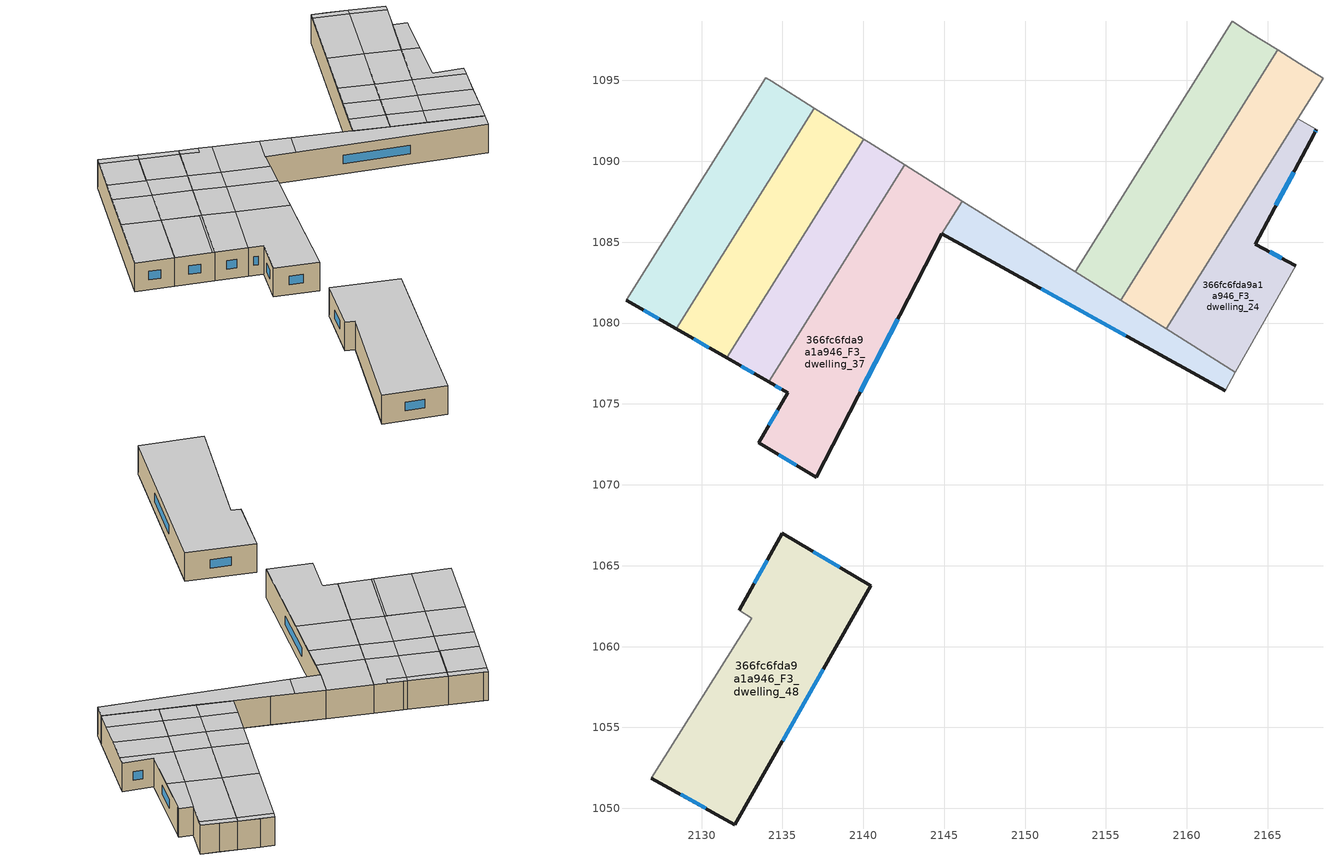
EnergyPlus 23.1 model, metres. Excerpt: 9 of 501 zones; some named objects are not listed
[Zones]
366fc6fda9a1a946_F3_dwelling_24
 floor to 366fc6fda9a1a946_F2_dwelling_24 (EU_floor_Construction): 2168.01,1091.97 2167.9,1091.76 2167.87,1091.71 2164.23,1084.88 2166.74,1083.54 2163.01,1076.96 2158.71,1079.65 2166.86,1092.64 z9
 wall outside (EU_wall_Construction): 2166.74,1083.54 2164.23,1084.88 2167.87,1091.71 2167.9,1091.76 2168.01,1091.97 z9:12
 wall to 366fc6fda9a1a946_F3_dwelling_12 (EU_wall_Construction): 2168.01,1091.97 2166.86,1092.64 z9:12
 wall adiabatic (EU_wall_Construction): 2163.01,1076.96 2166.74,1083.54 z9:12
 wall to 366fc6fda9a1a946_F3_dwelling_36 (EU_wall_Construction): 2158.71,1079.65 2163.01,1076.96 z9:12
 wall to 366fc6fda9a1a946_F3_dwelling_25 (EU_wall_Construction): 2166.86,1092.64 2158.71,1079.65 z9:12
 window (EU_Window_Construction): 2167.94,1091.83 2167.97,1091.9 / 2165.51,1087.27 2166.6,1089.31 / 2165.86,1084.01 2165.12,1084.41 z10.05:10.95
 ceiling to 366fc6fda9a1a946_F4_dwelling_38 (EU_floor_Construction): 2163.91,1078.54 2165.1,1080.65 2160.97,1083.25 2159.68,1081.19 z12
 ceiling to 366fc6fda9a1a946_F4_dwelling_40 (EU_floor_Construction): 2165.1,1080.65 2166.31,1082.77 2162.26,1085.31 2160.97,1083.25 z12
 ceiling to 366fc6fda9a1a946_F4_dwelling_36 (EU_floor_Construction): 2163.01,1076.96 2163.91,1078.54 2159.68,1081.19 2158.71,1079.65 z12
 ceiling to 366fc6fda9a1a946_F4_dwelling_42 (EU_floor_Construction): 2166.31,1082.77 2166.74,1083.54 2164.23,1084.88 2166.14,1088.46 2164.77,1089.31 2162.26,1085.31 z12
 ceiling to 366fc6fda9a1a946_F4_dwelling_47 (EU_floor_Construction): 2166.14,1088.46 2167.87,1091.71 2167.9,1091.76 2168.01,1091.97 2166.86,1092.64 2164.77,1089.31 z12
366fc6fda9a1a946_F3_dwelling_25
 floor to 366fc6fda9a1a946_F2_dwelling_25 (EU_floor_Construction): 2168.42,1095.12 2158.71,1079.65 2155.91,1081.41 2165.61,1096.88 z9
 wall to 366fc6fda9a1a946_F3_dwelling_26 (EU_wall_Construction): 2165.61,1096.88 2155.91,1081.41 z9:12
 wall to 366fc6fda9a1a946_F3_dwelling_12 (EU_wall_Construction): 2166.86,1092.64 2168.42,1095.12 2166.97,1096.03 z9:12
 wall to 366fc6fda9a1a946_F3_dwelling_36 (EU_wall_Construction): 2155.91,1081.41 2158.71,1079.65 z9:12
 wall to 366fc6fda9a1a946_F3_dwelling_13 (EU_wall_Construction): 2166.97,1096.03 2165.61,1096.88 z9:12
 ceiling to 366fc6fda9a1a946_F4_dwelling_47 (EU_floor_Construction): 2164.77,1089.31 2168.11,1094.63 2165.3,1096.39 2161.97,1091.08 z12
 ceiling to 366fc6fda9a1a946_F4_dwelling_42 (EU_floor_Construction): 2162.26,1085.31 2164.77,1089.31 2161.97,1091.08 2159.45,1087.07 z12
 ceiling to 366fc6fda9a1a946_F4_dwelling_36 (EU_floor_Construction): 2158.71,1079.65 2159.68,1081.19 2156.87,1082.95 2155.91,1081.41 z12
 ceiling to 366fc6fda9a1a946_F4_dwelling_48 (EU_floor_Construction): 2168.11,1094.63 2168.42,1095.12 2165.61,1096.88 2165.3,1096.39 z12
 ceiling to 366fc6fda9a1a946_F4_dwelling_40 (EU_floor_Construction): 2160.97,1083.25 2162.26,1085.31 2159.45,1087.07 2158.16,1085.01 z12
 ceiling to 366fc6fda9a1a946_F4_dwelling_38 (EU_floor_Construction): 2159.68,1081.19 2160.97,1083.25 2158.16,1085.01 2156.87,1082.95 z12
366fc6fda9a1a946_F3_dwelling_26
 floor to 366fc6fda9a1a946_F2_dwelling_26 (EU_floor_Construction): 2165.61,1096.88 2155.91,1081.41 2153.1,1083.18 2162.8,1098.65 z9
 wall to 366fc6fda9a1a946_F3_dwelling_27 (EU_wall_Construction): 2162.8,1098.65 2153.1,1083.18 z9:12
 wall to 366fc6fda9a1a946_F3_dwelling_13 (EU_wall_Construction): 2165.61,1096.89 2163.89,1097.96 z9:12
 wall to 366fc6fda9a1a946_F3_dwelling_14 (EU_wall_Construction): 2163.89,1097.96 2162.8,1098.65 z9:12
 wall to 366fc6fda9a1a946_F3_dwelling_36 (EU_wall_Construction): 2153.1,1083.18 2155.9,1081.41 z9:12
 ceiling to 366fc6fda9a1a946_F4_dwelling_47 (EU_floor_Construction): 2161.97,1091.08 2165.3,1096.39 2162.49,1098.16 2159.16,1092.84 z12
 ceiling to 366fc6fda9a1a946_F4_dwelling_40 (EU_floor_Construction): 2158.16,1085.01 2159.45,1087.07 2156.64,1088.83 2155.35,1086.77 z12
 ceiling to 366fc6fda9a1a946_F4_dwelling_42 (EU_floor_Construction): 2159.45,1087.07 2161.97,1091.08 2159.16,1092.84 2156.64,1088.83 z12
 ceiling to 366fc6fda9a1a946_F4_dwelling_38 (EU_floor_Construction): 2156.87,1082.95 2158.16,1085.01 2155.35,1086.77 2154.06,1084.72 z12
 ceiling to 366fc6fda9a1a946_F4_dwelling_36 (EU_floor_Construction): 2155.91,1081.41 2156.87,1082.95 2154.06,1084.71 2153.1,1083.18 z12
 ceiling to 366fc6fda9a1a946_F4_dwelling_48 (EU_floor_Construction): 2165.3,1096.39 2165.61,1096.88 2162.8,1098.65 2162.49,1098.16 z12
366fc6fda9a1a946_F3_dwelling_36
 floor to 366fc6fda9a1a946_F2_dwelling_36 (EU_floor_Construction): 2163.01,1076.96 2162.36,1075.83 2144.86,1085.53 2146.13,1087.54 z9
 wall outside (EU_wall_Construction): 2144.86,1085.53 2162.36,1075.83 z9:12
 wall to 366fc6fda9a1a946_F3_dwelling_37 (EU_wall_Construction): 2146.13,1087.54 2144.86,1085.53 z9:12
 wall adiabatic (EU_wall_Construction): 2162.36,1075.83 2163.01,1076.96 z9:12
 wall to 366fc6fda9a1a946_F3_dwelling_27 (EU_wall_Construction): 2153.1,1083.18 2150.29,1084.94 z9:12
 wall to 366fc6fda9a1a946_F3_dwelling_28 (EU_wall_Construction): 2150.29,1084.94 2146.13,1087.54 z9:12
 window (EU_Window_Construction): 2151,1082.12 2156.23,1079.23 z10.05:10.95
 ceiling to 366fc6fda9a1a946_F4_dwelling_36 (EU_floor_Construction): 2162.36,1075.83 2163.01,1076.96 2148.49,1086.06 2147.31,1084.17 z12
 ceiling to 366fc6fda9a1a946_F4_dwelling_34 (EU_floor_Construction): 2147.31,1084.17 2148.49,1086.06 2146.13,1087.54 2144.86,1085.53 z12
366fc6fda9a1a946_F3_dwelling_37
 floor to 366fc6fda9a1a946_F2_dwelling_37 (EU_floor_Construction): 2146.13,1087.54 2144.86,1085.53 2137.1,1070.47 2133.54,1072.61 2135.34,1075.69 2134.15,1076.36 2142.57,1089.78 z9
 wall outside (EU_wall_Construction): 2134.15,1076.36 2135.34,1075.69 2133.54,1072.61 2137.1,1070.47 2144.86,1085.53 z9:12
 wall to 366fc6fda9a1a946_F3_dwelling_38 (EU_wall_Construction): 2142.57,1089.78 2134.15,1076.36 z9:12
 wall to 366fc6fda9a1a946_F3_dwelling_29 (EU_wall_Construction): 2146.13,1087.54 2142.57,1089.78 z9:12
 window (EU_Window_Construction): 2134.7,1074.61 2134.17,1073.69 / 2134.57,1076.13 2134.92,1075.92 / 2139.83,1075.75 2142.14,1080.25 / 2134.79,1071.86 2135.85,1071.22 z10.05:10.95
 ceiling to 366fc6fda9a1a946_F4_dwelling_29 (EU_floor_Construction): 2137.1,1070.47 2141.28,1078.57 2137.16,1081.16 2134.15,1076.36 2135.34,1075.69 2133.54,1072.61 z12
 ceiling to 366fc6fda9a1a946_F4_dwelling_34 (EU_floor_Construction): 2144.86,1085.53 2146.13,1087.54 2142.57,1089.78 2140.46,1086.42 2144.14,1084.12 z12
 ceiling to 366fc6fda9a1a946_F4_dwelling_32 (EU_floor_Construction): 2143.09,1082.07 2144.14,1084.12 2140.46,1086.42 2139.25,1084.48 z12
 ceiling to 366fc6fda9a1a946_F4_dwelling_31 (EU_floor_Construction): 2141.28,1078.57 2143.09,1082.07 2139.25,1084.48 2137.16,1081.16 z12
366fc6fda9a1a946_F3_dwelling_38
 floor to 366fc6fda9a1a946_F2_dwelling_38 (EU_floor_Construction): 2142.57,1089.78 2134.15,1076.36 2131.55,1077.86 2140.02,1091.38 z9
 wall outside (EU_wall_Construction): 2131.55,1077.86 2134.15,1076.36 z9:12
 wall to 366fc6fda9a1a946_F3_dwelling_39 (EU_wall_Construction): 2140.02,1091.38 2131.55,1077.86 z9:12
 wall to 366fc6fda9a1a946_F3_dwelling_29 (EU_wall_Construction): 2142.57,1089.78 2140.33,1091.18 z9:12
 wall to 366fc6fda9a1a946_F3_dwelling_30 (EU_wall_Construction): 2140.33,1091.18 2140.02,1091.37 z9:12
 window (EU_Window_Construction): 2132.46,1077.33 2133.24,1076.89 z10.05:10.95
 ceiling to 366fc6fda9a1a946_F4_dwelling_32 (EU_floor_Construction): 2139.25,1084.48 2140.46,1086.42 2137.92,1088.02 2136.7,1086.08 z12
 ceiling to 366fc6fda9a1a946_F4_dwelling_29 (EU_floor_Construction): 2134.15,1076.36 2137.16,1081.16 2134.62,1082.75 2131.55,1077.86 z12
 ceiling to 366fc6fda9a1a946_F4_dwelling_34 (EU_floor_Construction): 2140.46,1086.42 2142.57,1089.78 2141.5,1090.45 2141.18,1089.93 2139.7,1090.86 2137.92,1088.02 z12
 ceiling to 366fc6fda9a1a946_F4_dwelling_31 (EU_floor_Construction): 2137.16,1081.16 2139.25,1084.48 2136.7,1086.08 2134.62,1082.75 z12
 ceiling to 366fc6fda9a1a946_F4_dwelling_35 (EU_floor_Construction): 2141.18,1089.93 2141.5,1090.45 2140.02,1091.38 2139.7,1090.86 2141.16,1089.95 z12
366fc6fda9a1a946_F3_dwelling_39
 floor to 366fc6fda9a1a946_F2_dwelling_39 (EU_floor_Construction): 2140.02,1091.38 2131.55,1077.86 2128.43,1079.65 2136.98,1093.29 z9
 wall outside (EU_wall_Construction): 2128.43,1079.65 2131.55,1077.86 z9:12
 wall to 366fc6fda9a1a946_F3_dwelling_40 (EU_wall_Construction): 2136.98,1093.29 2128.43,1079.65 z9:12
 wall to 366fc6fda9a1a946_F3_dwelling_30 (EU_wall_Construction): 2140.02,1091.37 2136.98,1093.29 z9:12
 window (EU_Window_Construction): 2129.52,1079.02 2130.45,1078.49 z10.05:10.95
 ceiling to 366fc6fda9a1a946_F4_dwelling_27 (EU_floor_Construction): 2131.36,1077.97 2134.44,1082.87 2131.57,1084.67 2128.43,1079.65 z12
 ceiling to 366fc6fda9a1a946_F4_dwelling_31 (EU_floor_Construction): 2134.62,1082.75 2136.7,1086.08 2133.66,1087.99 2131.57,1084.67 z12
 ceiling to 366fc6fda9a1a946_F4_dwelling_29 (EU_floor_Construction): 2131.55,1077.86 2134.62,1082.75 2134.44,1082.87 2131.36,1077.97 z12
 ceiling to 366fc6fda9a1a946_F4_dwelling_34 (EU_floor_Construction): 2137.92,1088.02 2139.7,1090.86 2136.66,1092.77 2134.87,1089.93 z12
 ceiling to 366fc6fda9a1a946_F4_dwelling_32 (EU_floor_Construction): 2136.7,1086.08 2137.92,1088.02 2134.87,1089.93 2133.66,1087.99 z12
 ceiling to 366fc6fda9a1a946_F4_dwelling_35 (EU_floor_Construction): 2139.7,1090.86 2140.02,1091.38 2136.98,1093.29 2136.66,1092.77 z12
366fc6fda9a1a946_F3_dwelling_40
 floor to 366fc6fda9a1a946_F2_dwelling_40 (EU_floor_Construction): 2136.98,1093.29 2128.43,1079.65 2125.33,1081.42 2133.96,1095.18 z9
 wall outside (EU_wall_Construction): 2125.33,1081.42 2128.43,1079.65 z9:12
 wall to 366fc6fda9a1a946_F3_dwelling_41 (EU_wall_Construction): 2133.96,1095.18 2125.33,1081.42 z9:12
 wall to 366fc6fda9a1a946_F3_dwelling_30 (EU_wall_Construction): 2136.98,1093.29 2134.34,1094.94 z9:12
 wall to 366fc6fda9a1a946_F3_dwelling_31 (EU_wall_Construction): 2134.34,1094.94 2133.96,1095.18 z9:12
 window (EU_Window_Construction): 2126.42,1080.8 2127.34,1080.27 z10.05:10.95
 ceiling to 366fc6fda9a1a946_F4_dwelling_27 (EU_floor_Construction): 2128.43,1079.65 2131.57,1084.67 2128.55,1086.56 2125.33,1081.42 z12
 ceiling to 366fc6fda9a1a946_F4_dwelling_31 (EU_floor_Construction): 2131.57,1084.67 2133.66,1087.99 2130.64,1089.88 2128.55,1086.56 z12
 ceiling to 366fc6fda9a1a946_F4_dwelling_33 (EU_floor_Construction): 2134.79,1089.98 2136.57,1092.83 2133.64,1094.67 2131.86,1091.82 z12
 ceiling to 366fc6fda9a1a946_F4_dwelling_32 (EU_floor_Construction): 2133.66,1087.99 2134.87,1089.93 2134.79,1089.98 2131.86,1091.82 2130.64,1089.88 z12
 ceiling to 366fc6fda9a1a946_F4_dwelling_34 (EU_floor_Construction): 2134.87,1089.93 2136.66,1092.77 2136.57,1092.83 2134.79,1089.98 z12
 ceiling to 366fc6fda9a1a946_F4_dwelling_35 (EU_floor_Construction): 2136.66,1092.77 2136.98,1093.29 2133.96,1095.18 2133.64,1094.67 z12
366fc6fda9a1a946_F3_dwelling_48
 floor to 366fc6fda9a1a946_F2_dwelling_48 (EU_floor_Construction): 2140.47,1063.77 2132.06,1049 2126.91,1051.87 2133.11,1061.76 2132.33,1062.25 2134.98,1067.02 z9
 wall outside (EU_wall_Construction): 2126.91,1051.87 2132.06,1049 2140.47,1063.77 2134.98,1067.02 2132.33,1062.25 z9:12
 wall to 366fc6fda9a1a946_F3_dwelling_49 (EU_wall_Construction): 2132.33,1062.25 2133.11,1061.76 2126.91,1051.87 z9:12
 window (EU_Window_Construction): 2128.71,1050.86 2130.25,1050 / 2134.05,1065.34 2133.26,1063.92 / 2138.55,1064.91 2136.91,1065.88 / 2135.01,1054.18 2137.52,1058.59 z10.05:10.95
 ceiling to 366fc6fda9a1a946_F4_dwelling_19 (EU_floor_Construction): 2132.06,1049 2140.47,1063.77 2134.99,1067.01 2132.33,1062.25 2133.11,1061.76 2126.91,1051.87 z12
[Building]
EU S2 Campaign: North Axis=0; Terrain=City; Solar Distribution=FullExterior
[Site:Location]
Bologna: Latitude=44.5; Longitude=11.25; Time Zone=1; Elevation=37
[SizingPeriod:WeatherFileDays]
AnnualSizingPeriod: Begin Month=1; Begin Day of Month=1; End Month=12; End Day of Month=31; Day of Week for Start Day=Monday; Use Weather File Daylight Saving Period=No; Use Weather File Rain and Snow Indicators=No
[MATERIAL]
EU_InternalMass_Material: Roughness=MediumRough; Thickness=0.1; Conductivity=1; Density=1800; Specific Heat=900; Thermal Absorptance=0.9; Solar Absorptance=0.7; Visible Absorptance=0.7
[MATERIAL:NOMASS] Roughness=MediumRough; Thermal Absorptance=0.9; Solar Absorptance=0.7; Visible Absorptance=0.7
Name | Thermal Resistance
EU_wall_NoMass | 0.890213
EU_floor_NoMass | 0.79516
[WINDOWMATERIAL:SIMPLEGLAZINGSYSTEM]
EU_Window_SimpleGlazing: UFactor=4.49146; Solar Heat Gain Coefficient=0.85; Visible Transmittance=0.85
[CONSTRUCTION]
EU_wall_Construction: EU_wall_NoMass
EU_floor_Construction: EU_floor_NoMass
EU_Window_Construction: EU_Window_SimpleGlazing
EU_InternalMass_Construction: EU_InternalMass_Material
[ZONE] Type=1; Multiplier=1; Ceiling Height=autocalculate; Floor Area=autocalculate; Part of Total Floor Area=Yes
Name | Volume
366fc6fda9a1a946_F3_dwelling_24 | 147.959
366fc6fda9a1a946_F3_dwelling_25 | 181.66
366fc6fda9a1a946_F3_dwelling_26 | 181.69
366fc6fda9a1a946_F3_dwelling_36 | 110.349
366fc6fda9a1a946_F3_dwelling_37 | 265.075
366fc6fda9a1a946_F3_dwelling_38 | 143.198
366fc6fda9a1a946_F3_dwelling_39 | 172.863
366fc6fda9a1a946_F3_dwelling_40 | 172.859
366fc6fda9a1a946_F3_dwelling_48 | 300.943
[INTERNALMASS] Construction=EU_InternalMass_Construction
Name | Zone or ZoneList | Surface Area
366fc6fda9a1a946_F3_dwelling_24_EU_InternalMass | 366fc6fda9a1a946_F3_dwelling_24 | 49.3206
366fc6fda9a1a946_F3_dwelling_25_EU_InternalMass | 366fc6fda9a1a946_F3_dwelling_25 | 60.553
366fc6fda9a1a946_F3_dwelling_26_EU_InternalMass | 366fc6fda9a1a946_F3_dwelling_26 | 60.5627
366fc6fda9a1a946_F3_dwelling_36_EU_InternalMass | 366fc6fda9a1a946_F3_dwelling_36 | 36.783
366fc6fda9a1a946_F3_dwelling_37_EU_InternalMass | 366fc6fda9a1a946_F3_dwelling_37 | 88.3591
366fc6fda9a1a946_F3_dwelling_38_EU_InternalMass | 366fc6fda9a1a946_F3_dwelling_38 | 47.7329
366fc6fda9a1a946_F3_dwelling_39_EU_InternalMass | 366fc6fda9a1a946_F3_dwelling_39 | 57.6211
366fc6fda9a1a946_F3_dwelling_40_EU_InternalMass | 366fc6fda9a1a946_F3_dwelling_40 | 57.6196
366fc6fda9a1a946_F3_dwelling_48_EU_InternalMass | 366fc6fda9a1a946_F3_dwelling_48 | 100.316
[OTHEREQUIPMENT] Fuel Type=Electricity; Design Level Calculation Method=Watts/Area; Power per Zone Floor Area=1; Fraction Latent=0; Fraction Radiant=0; Fraction Lost=0; Carbon Dioxide Generation Rate=0; EndUse Subcategory=EU_Step8_InternalGains
Name | Zone or ZoneList or Space or SpaceList | Schedule
EU_Step8_InternalGain_366fc6fda9a1a946_F3_dwelling_24_f000 | 366fc6fda9a1a946_F3_dwelling_24 | EU_Step8_GainSchedule_366fc6fda9a1a946_F3_dwelling_24_f000
EU_Step8_InternalGain_366fc6fda9a1a946_F3_dwelling_25_f000 | 366fc6fda9a1a946_F3_dwelling_25 | EU_Step8_GainSchedule_366fc6fda9a1a946_F3_dwelling_25_f000
EU_Step8_InternalGain_366fc6fda9a1a946_F3_dwelling_26_f000 | 366fc6fda9a1a946_F3_dwelling_26 | EU_Step8_GainSchedule_366fc6fda9a1a946_F3_dwelling_26_f000
EU_Step8_InternalGain_366fc6fda9a1a946_F3_dwelling_36_f000 | 366fc6fda9a1a946_F3_dwelling_36 | EU_Step8_GainSchedule_366fc6fda9a1a946_F3_dwelling_36_f000
EU_Step8_InternalGain_366fc6fda9a1a946_F3_dwelling_37_f000 | 366fc6fda9a1a946_F3_dwelling_37 | EU_Step8_GainSchedule_366fc6fda9a1a946_F3_dwelling_37_f000
EU_Step8_InternalGain_366fc6fda9a1a946_F3_dwelling_38_f000 | 366fc6fda9a1a946_F3_dwelling_38 | EU_Step8_GainSchedule_366fc6fda9a1a946_F3_dwelling_38_f000
EU_Step8_InternalGain_366fc6fda9a1a946_F3_dwelling_39_f000 | 366fc6fda9a1a946_F3_dwelling_39 | EU_Step8_GainSchedule_366fc6fda9a1a946_F3_dwelling_39_f000
EU_Step8_InternalGain_366fc6fda9a1a946_F3_dwelling_40_f000 | 366fc6fda9a1a946_F3_dwelling_40 | EU_Step8_GainSchedule_366fc6fda9a1a946_F3_dwelling_40_f000
EU_Step8_InternalGain_366fc6fda9a1a946_F3_dwelling_48_f000 | 366fc6fda9a1a946_F3_dwelling_48 | EU_Step8_GainSchedule_366fc6fda9a1a946_F3_dwelling_48_f000
[ZONEVENTILATION:DESIGNFLOWRATE] Schedule=EU_AlwaysOn; Design Flow Rate Calculation Method=AirChanges/Hour; Air Changes per Hour=0.718634; Ventilation Type=Natural; Fan Pressure Rise=0; Fan Total Efficiency=1; Constant Term Coefficient=1; Temperature Term Coefficient=0; Velocity Term Coefficient=0; Velocity Squared Term Coefficient=0; Minimum Indoor Temperature=-100; Maximum Indoor Temperature=100; Delta Temperature=-100; Minimum Outdoor Temperature=-100; Maximum Outdoor Temperature=100; Maximum Wind Speed=40
Name | Zone or ZoneList or Space or SpaceList
EU_ConstantAir_366fc6fda9a1a946_F3_dwelling_24 | 366fc6fda9a1a946_F3_dwelling_24
EU_ConstantAir_366fc6fda9a1a946_F3_dwelling_25 | 366fc6fda9a1a946_F3_dwelling_25
EU_ConstantAir_366fc6fda9a1a946_F3_dwelling_26 | 366fc6fda9a1a946_F3_dwelling_26
EU_ConstantAir_366fc6fda9a1a946_F3_dwelling_36 | 366fc6fda9a1a946_F3_dwelling_36
EU_ConstantAir_366fc6fda9a1a946_F3_dwelling_37 | 366fc6fda9a1a946_F3_dwelling_37
EU_ConstantAir_366fc6fda9a1a946_F3_dwelling_38 | 366fc6fda9a1a946_F3_dwelling_38
EU_ConstantAir_366fc6fda9a1a946_F3_dwelling_39 | 366fc6fda9a1a946_F3_dwelling_39
EU_ConstantAir_366fc6fda9a1a946_F3_dwelling_40 | 366fc6fda9a1a946_F3_dwelling_40
EU_ConstantAir_366fc6fda9a1a946_F3_dwelling_48 | 366fc6fda9a1a946_F3_dwelling_48
[HVACTEMPLATE:ZONE:IDEALLOADSAIRSYSTEM] System Availability Schedule=EU_AlwaysOn; Maximum Heating Supply Air Temperature=50; Minimum Cooling Supply Air Temperature=13; Maximum Heating Supply Air Humidity Ratio=0.0156; Minimum Cooling Supply Air Humidity Ratio=0.0077; Heating Limit=NoLimit; Cooling Limit=NoLimit; Heating Availability Schedule=EU_AlwaysOn; Cooling Availability Schedule=EU_CoolingOff; Dehumidification Control Type=ConstantSensibleHeatRatio; Cooling Sensible Heat Ratio=0.7; Dehumidification Setpoint=60; Humidification Control Type=None; Humidification Setpoint=30; Outdoor Air Method=None; Outdoor Air Flow Rate per Person=0.00944; Outdoor Air Flow Rate per Zone Floor Area=0; Outdoor Air Flow Rate per Zone=0; Demand Controlled Ventilation Type=None; Outdoor Air Economizer Type=NoEconomizer; Heat Recovery Type=None; Sensible Heat Recovery Effectiveness=0.7; Latent Heat Recovery Effectiveness=0.65
Name | Template Thermostat
366fc6fda9a1a946_F3_dwelling_24 | EU_HeatOnly_366fc6fda9a1a946_F3_dwelling_24
366fc6fda9a1a946_F3_dwelling_25 | EU_HeatOnly_366fc6fda9a1a946_F3_dwelling_25
366fc6fda9a1a946_F3_dwelling_26 | EU_HeatOnly_366fc6fda9a1a946_F3_dwelling_26
366fc6fda9a1a946_F3_dwelling_36 | EU_HeatOnly_366fc6fda9a1a946_F3_dwelling_36
366fc6fda9a1a946_F3_dwelling_37 | EU_HeatOnly_366fc6fda9a1a946_F3_dwelling_37
366fc6fda9a1a946_F3_dwelling_38 | EU_HeatOnly_366fc6fda9a1a946_F3_dwelling_38
366fc6fda9a1a946_F3_dwelling_39 | EU_HeatOnly_366fc6fda9a1a946_F3_dwelling_39
366fc6fda9a1a946_F3_dwelling_40 | EU_HeatOnly_366fc6fda9a1a946_F3_dwelling_40
366fc6fda9a1a946_F3_dwelling_48 | EU_HeatOnly_366fc6fda9a1a946_F3_dwelling_48
[SIZING:ZONE] Zone Cooling Design Supply Air Temperature Input Method=SupplyAirTemperature; Zone Cooling Design Supply Air Temperature=13; Zone Heating Design Supply Air Temperature Input Method=SupplyAirTemperature; Zone Heating Design Supply Air Temperature=50; Zone Cooling Design Supply Air Humidity Ratio=0.008; Zone Heating Design Supply Air Humidity Ratio=0.008; Cooling Design Air Flow Method=DesignDay; Cooling Design Air Flow Rate=0; Cooling Minimum Air Flow per Zone Floor Area=0.000762; Cooling Minimum Air Flow=0; Cooling Minimum Air Flow Fraction=0.2; Heating Design Air Flow Method=DesignDay; Heating Design Air Flow Rate=0; Heating Maximum Air Flow per Zone Floor Area=0.002032; Heating Maximum Air Flow=0.141576; Heating Maximum Air Flow Fraction=0.3; Account for Dedicated Outdoor Air System=No; Dedicated Outdoor Air System Control Strategy=NeutralSupplyAir; Dedicated Outdoor Air Low Setpoint Temperature for Design=autosize; Dedicated Outdoor Air High Setpoint Temperature for Design=autosize; Zone Load Sizing Method=Sensible Load Only No Latent Load; Zone Latent Cooling Design Supply Air Humidity Ratio Input Method=HumidityRatioDifference; Zone Cooling Design Supply Air Humidity Ratio Difference=0.005; Zone Latent Heating Design Supply Air Humidity Ratio Input Method=HumidityRatioDifference; Zone Humidification Design Supply Air Humidity Ratio Difference=0.005
366fc6fda9a1a946_F3_dwelling_24; 366fc6fda9a1a946_F3_dwelling_25; 366fc6fda9a1a946_F3_dwelling_26; 366fc6fda9a1a946_F3_dwelling_36; 366fc6fda9a1a946_F3_dwelling_37; 366fc6fda9a1a946_F3_dwelling_38; 366fc6fda9a1a946_F3_dwelling_39; 366fc6fda9a1a946_F3_dwelling_40; 366fc6fda9a1a946_F3_dwelling_48
[SCHEDULE:CONSTANT]
Name | Hourly Value
EU_AlwaysOn | 1
EU_CoolingOff | 0
[SCHEDULE:FILE] Column Number=1; Rows to Skip at Top=0; Number of Hours of Data=8760; Column Separator=Comma; Interpolate to Timestep=No; Minutes per Item=60; Adjust Schedule for Daylight Savings=Yes
Name | File
EU_Step8_GainSchedule_366fc6fda9a1a946_F3_dwelling_24_f000 | ../../schedules/366fc6fda9a1a946/366fc6fda9a1a946_F3_dwelling_24_f000_gain.csv
EU_Step8_GainSchedule_366fc6fda9a1a946_F3_dwelling_25_f000 | ../../schedules/366fc6fda9a1a946/366fc6fda9a1a946_F3_dwelling_25_f000_gain.csv
EU_Step8_GainSchedule_366fc6fda9a1a946_F3_dwelling_26_f000 | ../../schedules/366fc6fda9a1a946/366fc6fda9a1a946_F3_dwelling_26_f000_gain.csv
EU_Step8_GainSchedule_366fc6fda9a1a946_F3_dwelling_36_f000 | ../../schedules/366fc6fda9a1a946/366fc6fda9a1a946_F3_dwelling_36_f000_gain.csv
EU_Step8_GainSchedule_366fc6fda9a1a946_F3_dwelling_37_f000 | ../../schedules/366fc6fda9a1a946/366fc6fda9a1a946_F3_dwelling_37_f000_gain.csv
EU_Step8_GainSchedule_366fc6fda9a1a946_F3_dwelling_38_f000 | ../../schedules/366fc6fda9a1a946/366fc6fda9a1a946_F3_dwelling_38_f000_gain.csv
EU_Step8_GainSchedule_366fc6fda9a1a946_F3_dwelling_39_f000 | ../../schedules/366fc6fda9a1a946/366fc6fda9a1a946_F3_dwelling_39_f000_gain.csv
EU_Step8_GainSchedule_366fc6fda9a1a946_F3_dwelling_40_f000 | ../../schedules/366fc6fda9a1a946/366fc6fda9a1a946_F3_dwelling_40_f000_gain.csv
EU_Step8_GainSchedule_366fc6fda9a1a946_F3_dwelling_48_f000 | ../../schedules/366fc6fda9a1a946/366fc6fda9a1a946_F3_dwelling_48_f000_gain.csv
